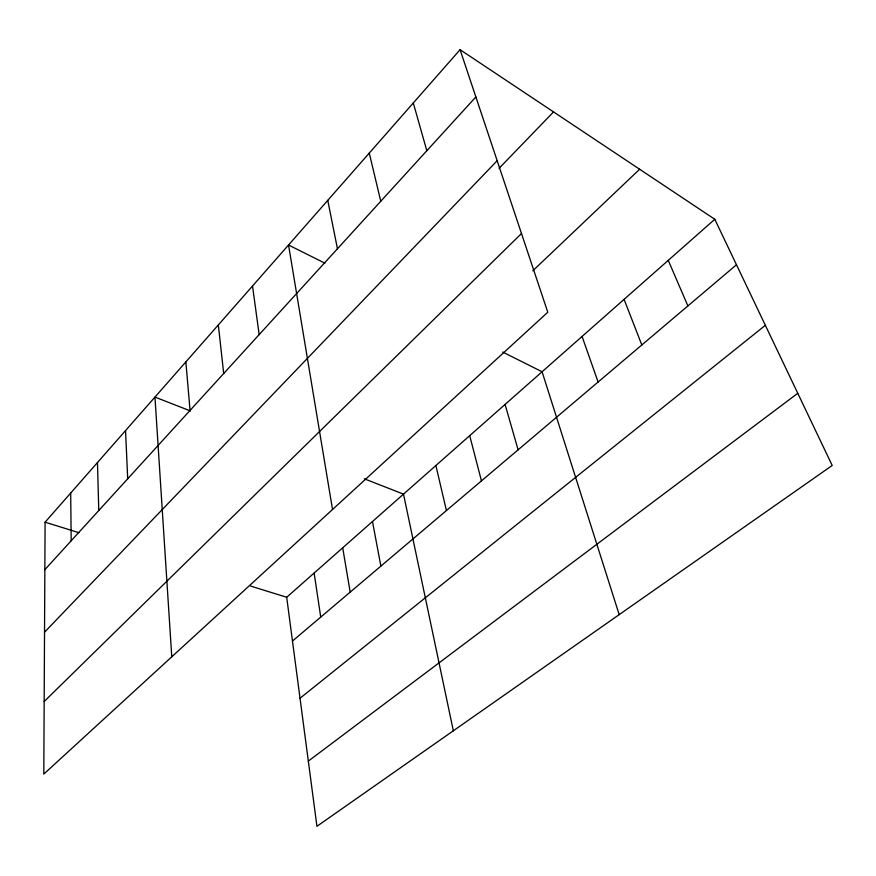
<?xml version="1.0" encoding="UTF-8"?>
<svg xmlns="http://www.w3.org/2000/svg" width="876" height="876" viewBox="0 0 876 876"><rect width="100%" height="100%" fill="white"/><g stroke="black" fill="none" stroke-linecap="round" stroke-linejoin="round"><path stroke-width="1.31" d="M45.092 522.184L43.8 774.088L547.785 312.239L460.086 49.691L45.092 522.184L78.807 532.663M44.851 569.663L475.876 96.951M44.534 632.198L497.174 160.713M499.046 168.367L553.544 111.92M44.172 701.512L521.494 233.52M532.783 270.815L639.644 169.243M714.783 219.274L832.2 465.463L316.937 826.309L286.693 597.268L714.783 219.274L460.086 49.691M292.475 641.035L736.475 264.76M300.019 698.249L765.35 325.303M308.319 761.113L797.773 393.28M250.711 586.088L286.693 597.268M190.552 410.986L154.964 397.091L171.773 656.814M364.296 478.811L403.497 494.13L453.341 730.781M324.843 263.15L288.543 245.006L332.53 509.503M502.693 352.053L542.091 371.752L619.19 614.634M668.257 260.347L687.89 305.943M624.084 299.362L641.823 344.969M582.08 336.45L598.1 382.024M505.08 404.438L518.11 449.815M413.297 102.952L426.831 150.738M469.711 435.668L481.45 480.88M369.267 153.092L380.775 201.239M435.887 465.528L446.431 510.566M327.755 200.363L337.457 248.762M372.475 521.527L380.885 566.104M342.702 547.807L350.181 592.132M314.134 573.035L320.725 617.087M252.518 286.025L259.165 334.621M218.332 324.941L223.698 373.526M185.865 361.919L190.048 410.417M125.542 430.598L127.71 478.8M97.477 462.539L98.769 510.533M70.693 493.046L71.186 540.788"/></g></svg>
